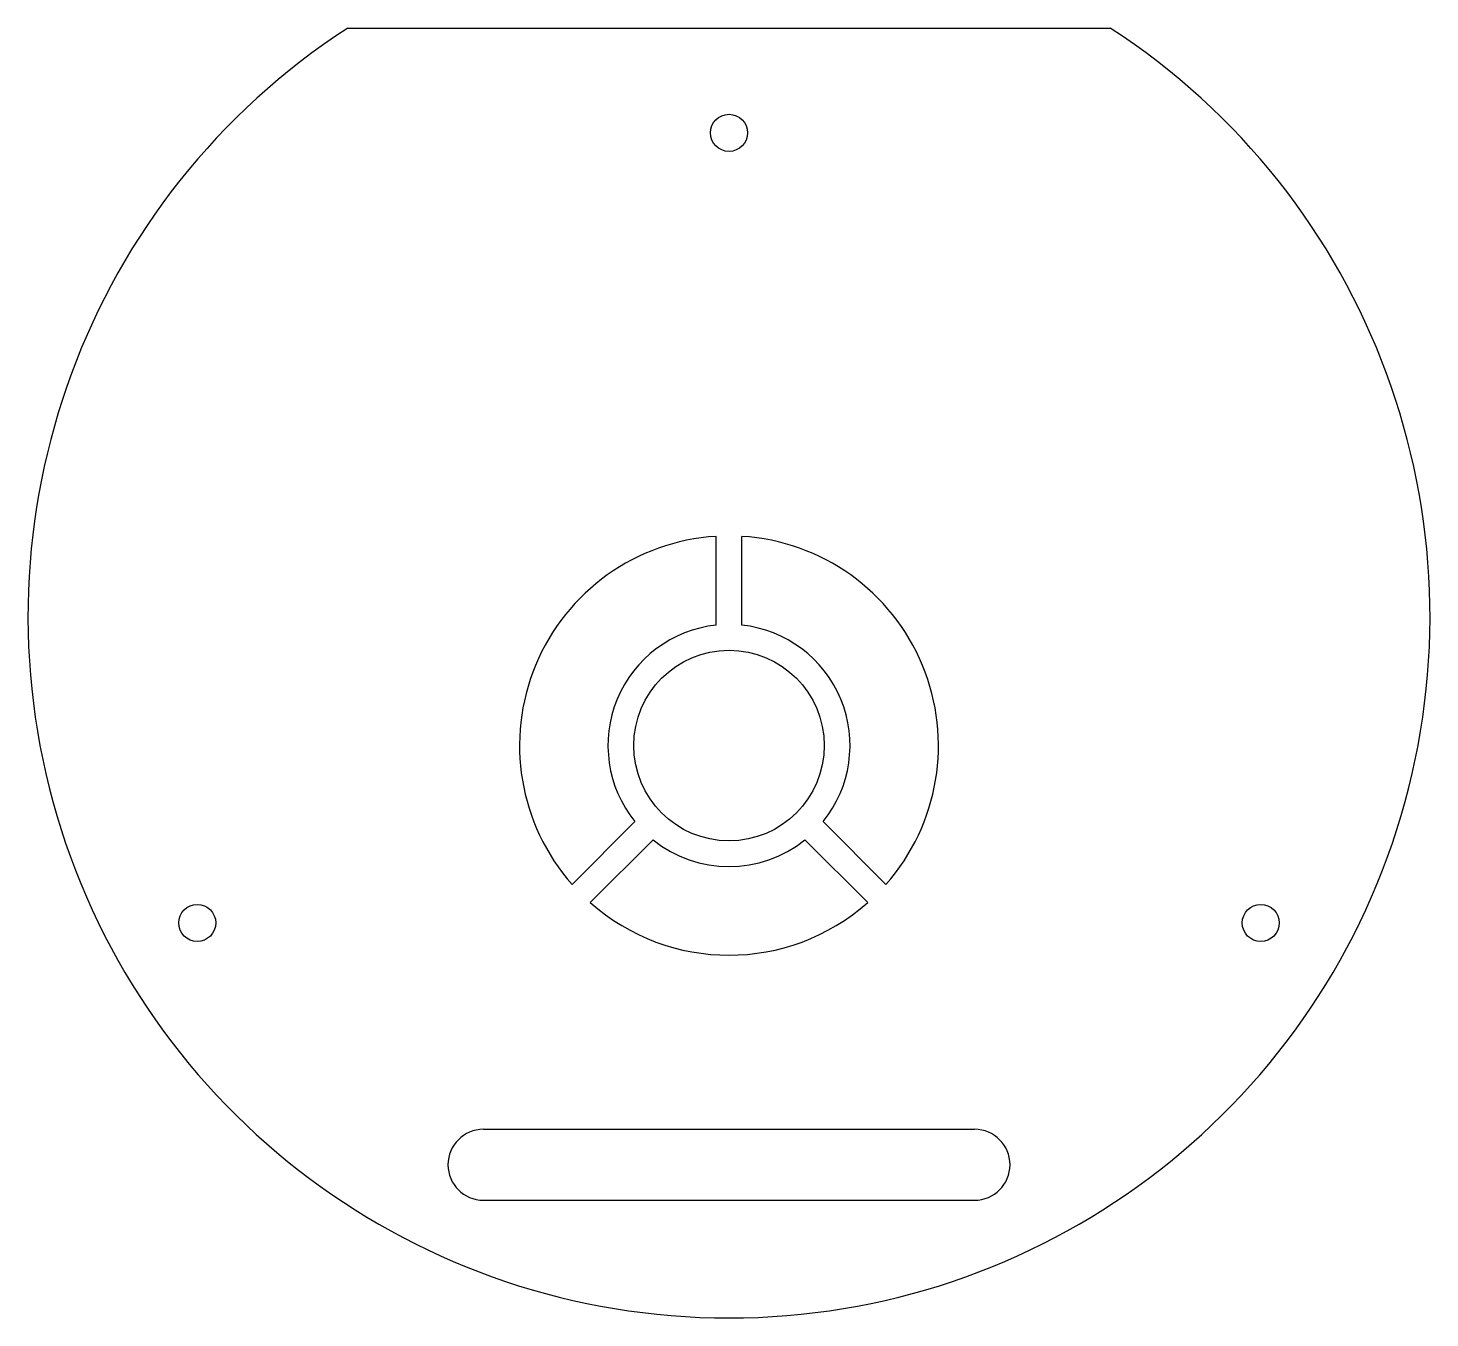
# Model space of a CAD drawing. Header units: millimetres. Extents: x -21.8 to 21.8, y -21.8 to 18.3.
import ezdxf

# ---------------------------------------------------------------- set-up
doc = ezdxf.new("R2010")
doc.units = ezdxf.units.MM
doc.layers.add('PROFILE_0p87_PA12', color=1, linetype='Continuous')

msp = doc.modelspace()

# ---------------------------------------------------------------- linework, layer by layer
at = {"layer": 'PROFILE_0p87_PA12'}
for p, q in [((-11.832, 18.25), (11.832, 18.25)), ((-0.4, -0.266), (-0.4, 2.488)), ((0.4, -0.266), (0.4, 2.488)), ((-2.923, -6.357), (-4.87, -8.305)), ((2.923, -6.357), (4.87, -8.305)), ((-2.357, -6.923), (-4.305, -8.87)), ((2.357, -6.923), (4.305, -8.87)), ((-7.62, -15.9), (7.62, -15.9)), ((-7.62, -18.1), (7.62, -18.1))]:
    msp.add_line(p, q, dxfattribs=at)
for centre, radius in [((0, 15), 0.575), ((0, -4), 2.955), ((-16.5, -9.5), 0.575), ((16.5, -9.5), 0.575)]:
    msp.add_circle(centre, radius, dxfattribs=at)
for centre, radius, start, end in [((0, 0), 21.75, 122.9569, 57.0431), ((0, -4), 6.5, 93.5281, -138.5281), ((0, -4), 6.5, -41.4719, 86.4719), ((0, -4), 3.755, 96.115, -141.115), ((0, -4), 3.755, -38.885, 83.885), ((0, -4), 3.755, -128.885, -51.115), ((0, -4), 6.5, -131.4719, -48.5281), ((-7.62, -17), 1.1, 90, -90), ((7.62, -17), 1.1, -90, 90)]:
    msp.add_arc(centre, radius, start, end, dxfattribs=at)

doc.saveas('drawing.dxf')
